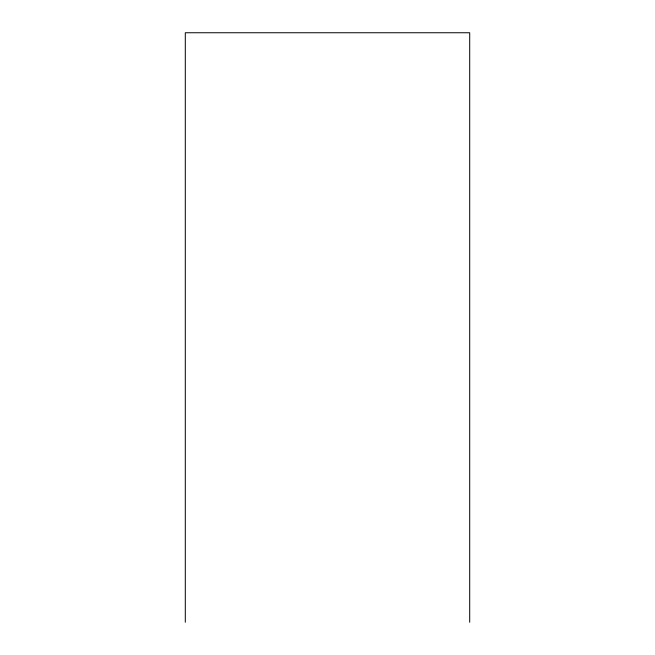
<?xml version="1.0" encoding="UTF-8"?>
<svg xmlns="http://www.w3.org/2000/svg" width="655" height="655" viewBox="0 0 655 655"><rect width="100%" height="100%" fill="white"/><g stroke="black" fill="none" stroke-linecap="round" stroke-linejoin="round"><path stroke-width="0.98" d="M469.7 622.25L469.7 32.75L185.299 32.75L185.299 622.25"/></g></svg>
